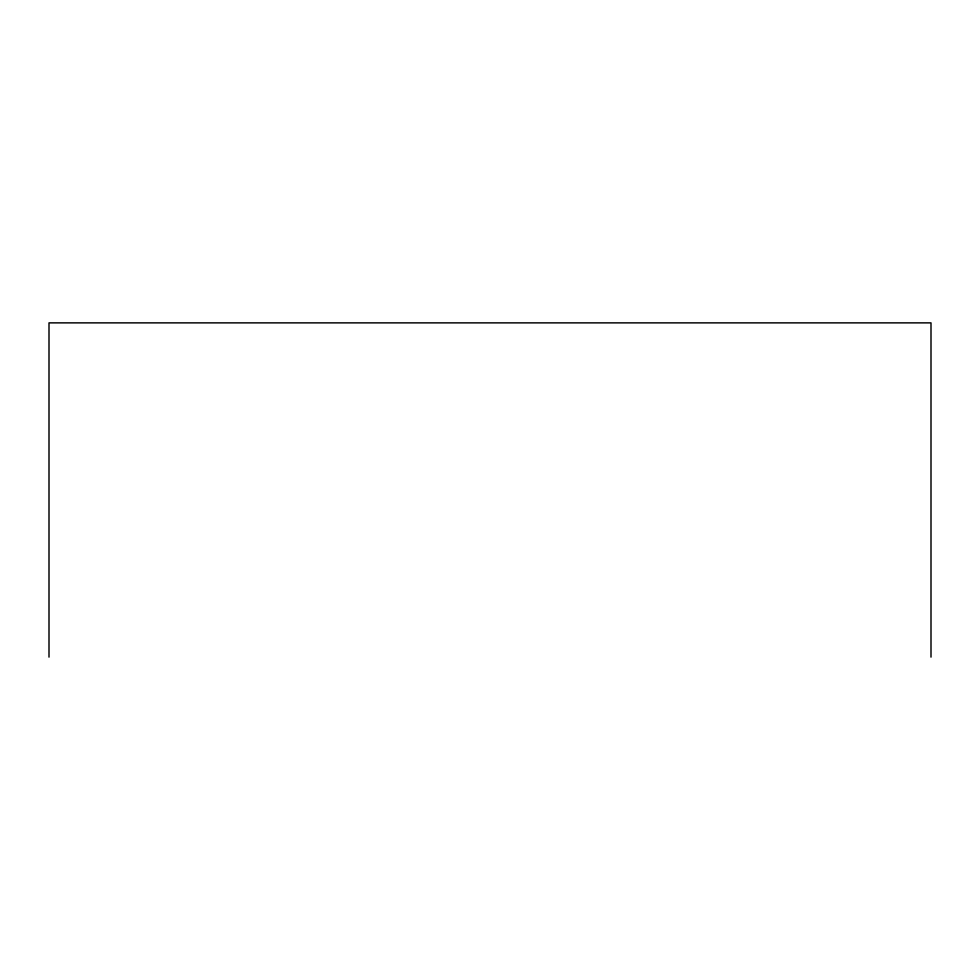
<?xml version="1.0" encoding="UTF-8"?>
<svg xmlns="http://www.w3.org/2000/svg" width="980" height="980" viewBox="0 0 980 980"><rect width="100%" height="100%" fill="white"/><g stroke="black" fill="none" stroke-linecap="round" stroke-linejoin="round"><path stroke-width="1.47" d="M931 657.127L931 322.873L49 322.873L49 657.127"/></g></svg>
